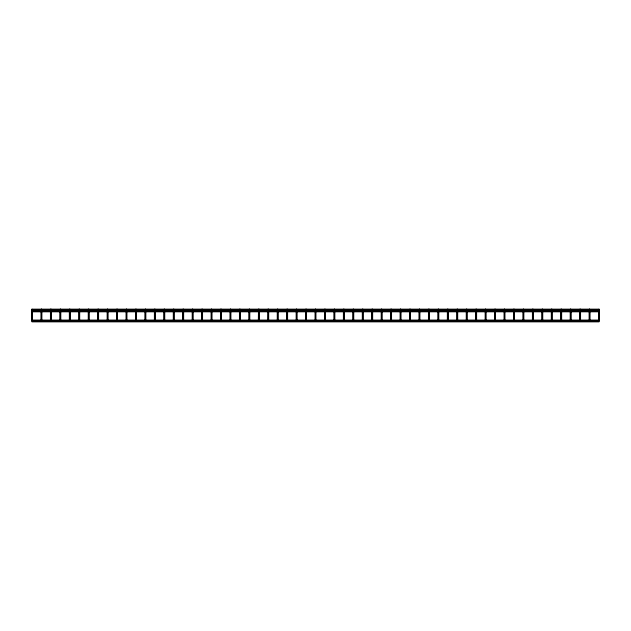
<?xml version="1.0" encoding="UTF-8"?>
<svg xmlns="http://www.w3.org/2000/svg" width="631" height="631" viewBox="0 0 631 631"><rect width="100%" height="100%" fill="white"/><g stroke="black" fill="none" stroke-linecap="round" stroke-linejoin="round"><path stroke-width="0.95" d="M31.55 309.592L31.992 309.151L599.008 309.151L599.45 309.592L599.45 320.966L31.55 320.966L31.55 309.592L31.992 310.034L599.008 310.034L599.45 309.592M598.567 320.966L598.567 309.592L599.008 309.151L599.008 321.849L31.992 321.849L31.992 309.151L32.433 309.592L31.992 310.034M40.999 320.966L40.999 309.592L41.441 309.151L41.883 309.592L41.883 320.966M41.883 309.592L41.441 310.034L40.999 309.592M50.448 320.966L50.448 309.592L50.89 309.151L51.34 309.592L51.34 320.966M51.34 309.592L50.89 310.034L50.448 309.592M59.898 320.966L59.898 309.592L60.347 309.151L60.789 309.592L60.789 320.966M60.789 309.592L60.347 310.034L59.898 309.592M69.355 320.966L69.355 309.592L69.796 309.151L70.238 309.592L70.238 320.966M70.238 309.592L69.796 310.034L69.355 309.592M78.804 320.966L78.804 309.592L79.246 309.151L79.687 309.592L79.687 320.966M79.687 309.592L79.246 310.034L78.804 309.592M88.253 320.966L88.253 309.592L88.695 309.151L89.137 309.592L89.137 320.966M89.137 309.592L88.695 310.034L88.253 309.592M97.702 320.966L97.702 309.592L98.144 309.151L98.586 309.592L98.586 320.966M98.586 309.592L98.144 310.034L97.702 309.592M107.152 320.966L107.152 309.592L107.593 309.151L108.035 309.592L108.035 320.966M108.035 309.592L107.593 310.034L107.152 309.592M116.601 320.966L116.601 309.592L117.043 309.151L117.484 309.592L117.484 320.966M117.484 309.592L117.043 310.034L116.601 309.592M126.05 320.966L126.05 309.592L126.492 309.151L126.941 309.592L126.941 320.966M126.941 309.592L126.492 310.034L126.05 309.592M135.499 320.966L135.499 309.592L135.949 309.151L136.391 309.592L136.391 320.966M136.391 309.592L135.949 310.034L135.499 309.592M144.956 320.966L144.956 309.592L145.398 309.151L145.84 309.592L145.84 320.966M145.84 309.592L145.398 310.034L144.956 309.592M154.406 320.966L154.406 309.592L154.847 309.151L155.289 309.592L155.289 320.966M155.289 309.592L154.847 310.034L154.406 309.592M163.855 320.966L163.855 309.592L164.297 309.151L164.738 309.592L164.738 320.966M164.738 309.592L164.297 310.034L163.855 309.592M173.304 320.966L173.304 309.592L173.746 309.151L174.188 309.592L174.188 320.966M174.188 309.592L173.746 310.034L173.304 309.592M182.753 320.966L182.753 309.592L183.195 309.151L183.637 309.592L183.637 320.966M183.637 309.592L183.195 310.034L182.753 309.592M192.203 320.966L192.203 309.592L192.644 309.151L193.086 309.592L193.086 320.966M193.086 309.592L192.644 310.034L192.203 309.592M201.652 320.966L201.652 309.592L202.094 309.151L202.543 309.592L202.543 320.966M202.543 309.592L202.094 310.034L201.652 309.592M211.101 320.966L211.101 309.592L211.551 309.151L211.992 309.592L211.992 320.966M211.992 309.592L211.551 310.034L211.101 309.592M220.558 320.966L220.558 309.592L221 309.151L221.442 309.592L221.442 320.966M221.442 309.592L221 310.034L220.558 309.592M230.007 320.966L230.007 309.592L230.449 309.151L230.891 309.592L230.891 320.966M230.891 309.592L230.449 310.034L230.007 309.592M239.457 320.966L239.457 309.592L239.898 309.151L240.34 309.592L240.34 320.966M240.34 309.592L239.898 310.034L239.457 309.592M248.906 320.966L248.906 309.592L249.348 309.151L249.789 309.592L249.789 320.966M249.789 309.592L249.348 310.034L248.906 309.592M259.112 309.908L259.112 309.277L258.489 309.277L258.355 320.966M268.561 309.908L268.561 309.277L267.938 309.277L267.804 320.966M277.254 320.966L277.254 309.592L277.695 309.151L278.145 309.592L278.145 320.966M286.703 320.966L286.703 309.592L287.152 309.151L287.594 309.592L287.594 320.966M296.16 320.966L296.16 309.592L296.602 309.151L297.043 309.592L297.043 320.966M305.609 320.966L305.609 309.592L306.051 309.151L306.492 309.592L306.492 320.966M315.058 320.966L315.058 309.592L315.5 309.151L315.942 309.592L315.942 320.966M324.508 320.966L324.508 309.592L324.949 309.151L325.391 309.592L325.391 320.966M333.957 320.966L333.957 309.592L334.398 309.151L334.84 309.592L334.84 320.966M343.406 320.966L343.406 309.592L343.848 309.151L344.297 309.592L344.297 320.966M352.855 320.966L352.855 309.592L353.305 309.151L353.746 309.592L353.746 320.966M362.304 320.966L362.304 309.592L362.754 309.151L363.196 309.592L363.196 320.966M371.762 320.966L371.762 309.592L372.203 309.151L372.645 309.592L372.645 320.966M381.211 320.966L381.211 309.592L381.652 309.151L382.094 309.592L382.094 320.966M382.094 309.592L381.652 310.034L381.211 309.592M390.66 320.966L390.66 309.592L391.102 309.151L391.543 309.592L391.543 320.966M391.543 309.592L391.102 310.034L390.66 309.592M400.109 320.966L400.109 309.592L400.551 309.151L400.993 309.592L400.993 320.966M400.993 309.592L400.551 310.034L400.109 309.592M409.558 320.966L409.558 309.592L410 309.151L410.442 309.592L410.442 320.966M410.442 309.592L410 310.034L409.558 309.592M419.008 320.966L419.008 309.592L419.449 309.151L419.899 309.592L419.899 320.966M419.899 309.592L419.449 310.034L419.008 309.592M428.457 320.966L428.457 309.592L428.906 309.151L429.348 309.592L429.348 320.966M429.348 309.592L428.906 310.034L428.457 309.592M437.914 320.966L437.914 309.592L438.356 309.151L438.797 309.592L438.797 320.966M438.797 309.592L438.356 310.034L437.914 309.592M447.363 320.966L447.363 309.592L447.805 309.151L448.247 309.592L448.247 320.966M448.247 309.592L447.805 310.034L447.363 309.592M456.812 320.966L456.812 309.592L457.254 309.151L457.696 309.592L457.696 320.966M457.696 309.592L457.254 310.034L456.812 309.592M466.262 320.966L466.262 309.592L466.703 309.151L467.145 309.592L467.145 320.966M467.145 309.592L466.703 310.034L466.262 309.592M475.711 320.966L475.711 309.592L476.153 309.151L476.594 309.592L476.594 320.966M476.594 309.592L476.153 310.034L475.711 309.592M485.16 320.966L485.16 309.592L485.602 309.151L486.044 309.592L486.044 320.966M486.044 309.592L485.602 310.034L485.16 309.592M494.609 320.966L494.609 309.592L495.051 309.151L495.501 309.592L495.501 320.966M495.501 309.592L495.051 310.034L494.609 309.592M504.059 320.966L504.059 309.592L504.508 309.151L504.95 309.592L504.95 320.966M504.95 309.592L504.508 310.034L504.059 309.592M513.516 320.966L513.516 309.592L513.957 309.151L514.399 309.592L514.399 320.966M514.399 309.592L513.957 310.034L513.516 309.592M522.965 320.966L522.965 309.592L523.407 309.151L523.848 309.592L523.848 320.966M523.848 309.592L523.407 310.034L522.965 309.592M532.414 320.966L532.414 309.592L532.856 309.151L533.298 309.592L533.298 320.966M533.298 309.592L532.856 310.034L532.414 309.592M541.863 320.966L541.863 309.592L542.305 309.151L542.747 309.592L542.747 320.966M542.747 309.592L542.305 310.034L541.863 309.592M551.313 320.966L551.313 309.592L551.754 309.151L552.196 309.592L552.196 320.966M552.196 309.592L551.754 310.034L551.313 309.592M560.762 320.966L560.762 309.592L561.204 309.151L561.645 309.592L561.645 320.966M561.645 309.592L561.204 310.034L560.762 309.592M570.211 320.966L570.211 309.592L570.653 309.151L571.102 309.592L571.102 320.966M571.102 309.592L570.653 310.034L570.211 309.592M579.66 320.966L579.66 309.592L580.11 309.151L580.552 309.592L580.552 320.966M580.552 309.592L580.11 310.034L579.66 309.592M589.117 320.966L589.117 309.592L589.559 309.151L590.001 309.592L590.001 320.966M590.001 309.592L589.559 310.034L589.117 309.592M31.992 310.925L599.008 310.925M31.992 311.809L599.008 311.809M31.992 320.075L599.008 320.075M599.008 310.034L598.567 309.592M589.559 309.151L589.559 320.966M580.11 309.151L580.11 320.966M570.653 309.151L570.653 320.966M561.204 309.151L561.204 320.966M551.754 309.151L551.754 320.966M542.305 309.151L542.305 320.966M532.856 309.151L532.856 320.966M523.407 309.151L523.407 320.966M513.957 309.151L513.957 320.966M504.508 309.151L504.508 320.966M495.051 309.151L495.051 320.966M485.602 309.151L485.602 320.966M476.153 309.151L476.153 320.966M466.703 309.151L466.703 320.966M457.254 309.151L457.254 320.966M447.805 309.151L447.805 320.966M438.356 309.151L438.356 320.966M428.906 309.151L428.906 320.966M419.449 309.151L419.449 320.966M410 309.151L410 320.966M400.551 309.151L400.551 320.966M391.102 309.151L391.102 320.966M381.652 309.151L381.652 320.966M372.203 309.151L372.203 320.966M362.754 309.151L362.754 320.966M353.305 309.151L353.305 320.966M343.848 309.151L343.848 320.966M334.398 309.151L334.398 320.966M324.949 309.151L324.949 320.966M315.5 309.151L315.5 320.966M306.051 309.151L306.051 320.966M296.602 309.151L296.602 320.966M287.152 309.151L287.152 320.966M277.695 309.151L277.695 320.966M268.696 309.592L268.696 320.966M268.246 309.151L268.246 320.966M259.238 309.592L259.238 320.966M258.797 309.151L258.797 320.966M249.348 309.151L249.348 320.966M239.898 309.151L239.898 320.966M230.449 309.151L230.449 320.966M221 309.151L221 320.966M211.551 309.151L211.551 320.966M202.094 309.151L202.094 320.966M192.644 309.151L192.644 320.966M183.195 309.151L183.195 320.966M173.746 309.151L173.746 320.966M164.297 309.151L164.297 320.966M154.847 309.151L154.847 320.966M145.398 309.151L145.398 320.966M135.949 309.151L135.949 320.966M126.492 309.151L126.492 320.966M117.043 309.151L117.043 320.966M107.593 309.151L107.593 320.966M98.144 309.151L98.144 320.966M88.695 309.151L88.695 320.966M79.246 309.151L79.246 320.966M69.796 309.151L69.796 320.966M60.347 309.151L60.347 320.966M50.89 309.151L50.89 320.966M41.441 309.151L41.441 320.966M32.433 309.592L32.433 320.966"/></g></svg>
